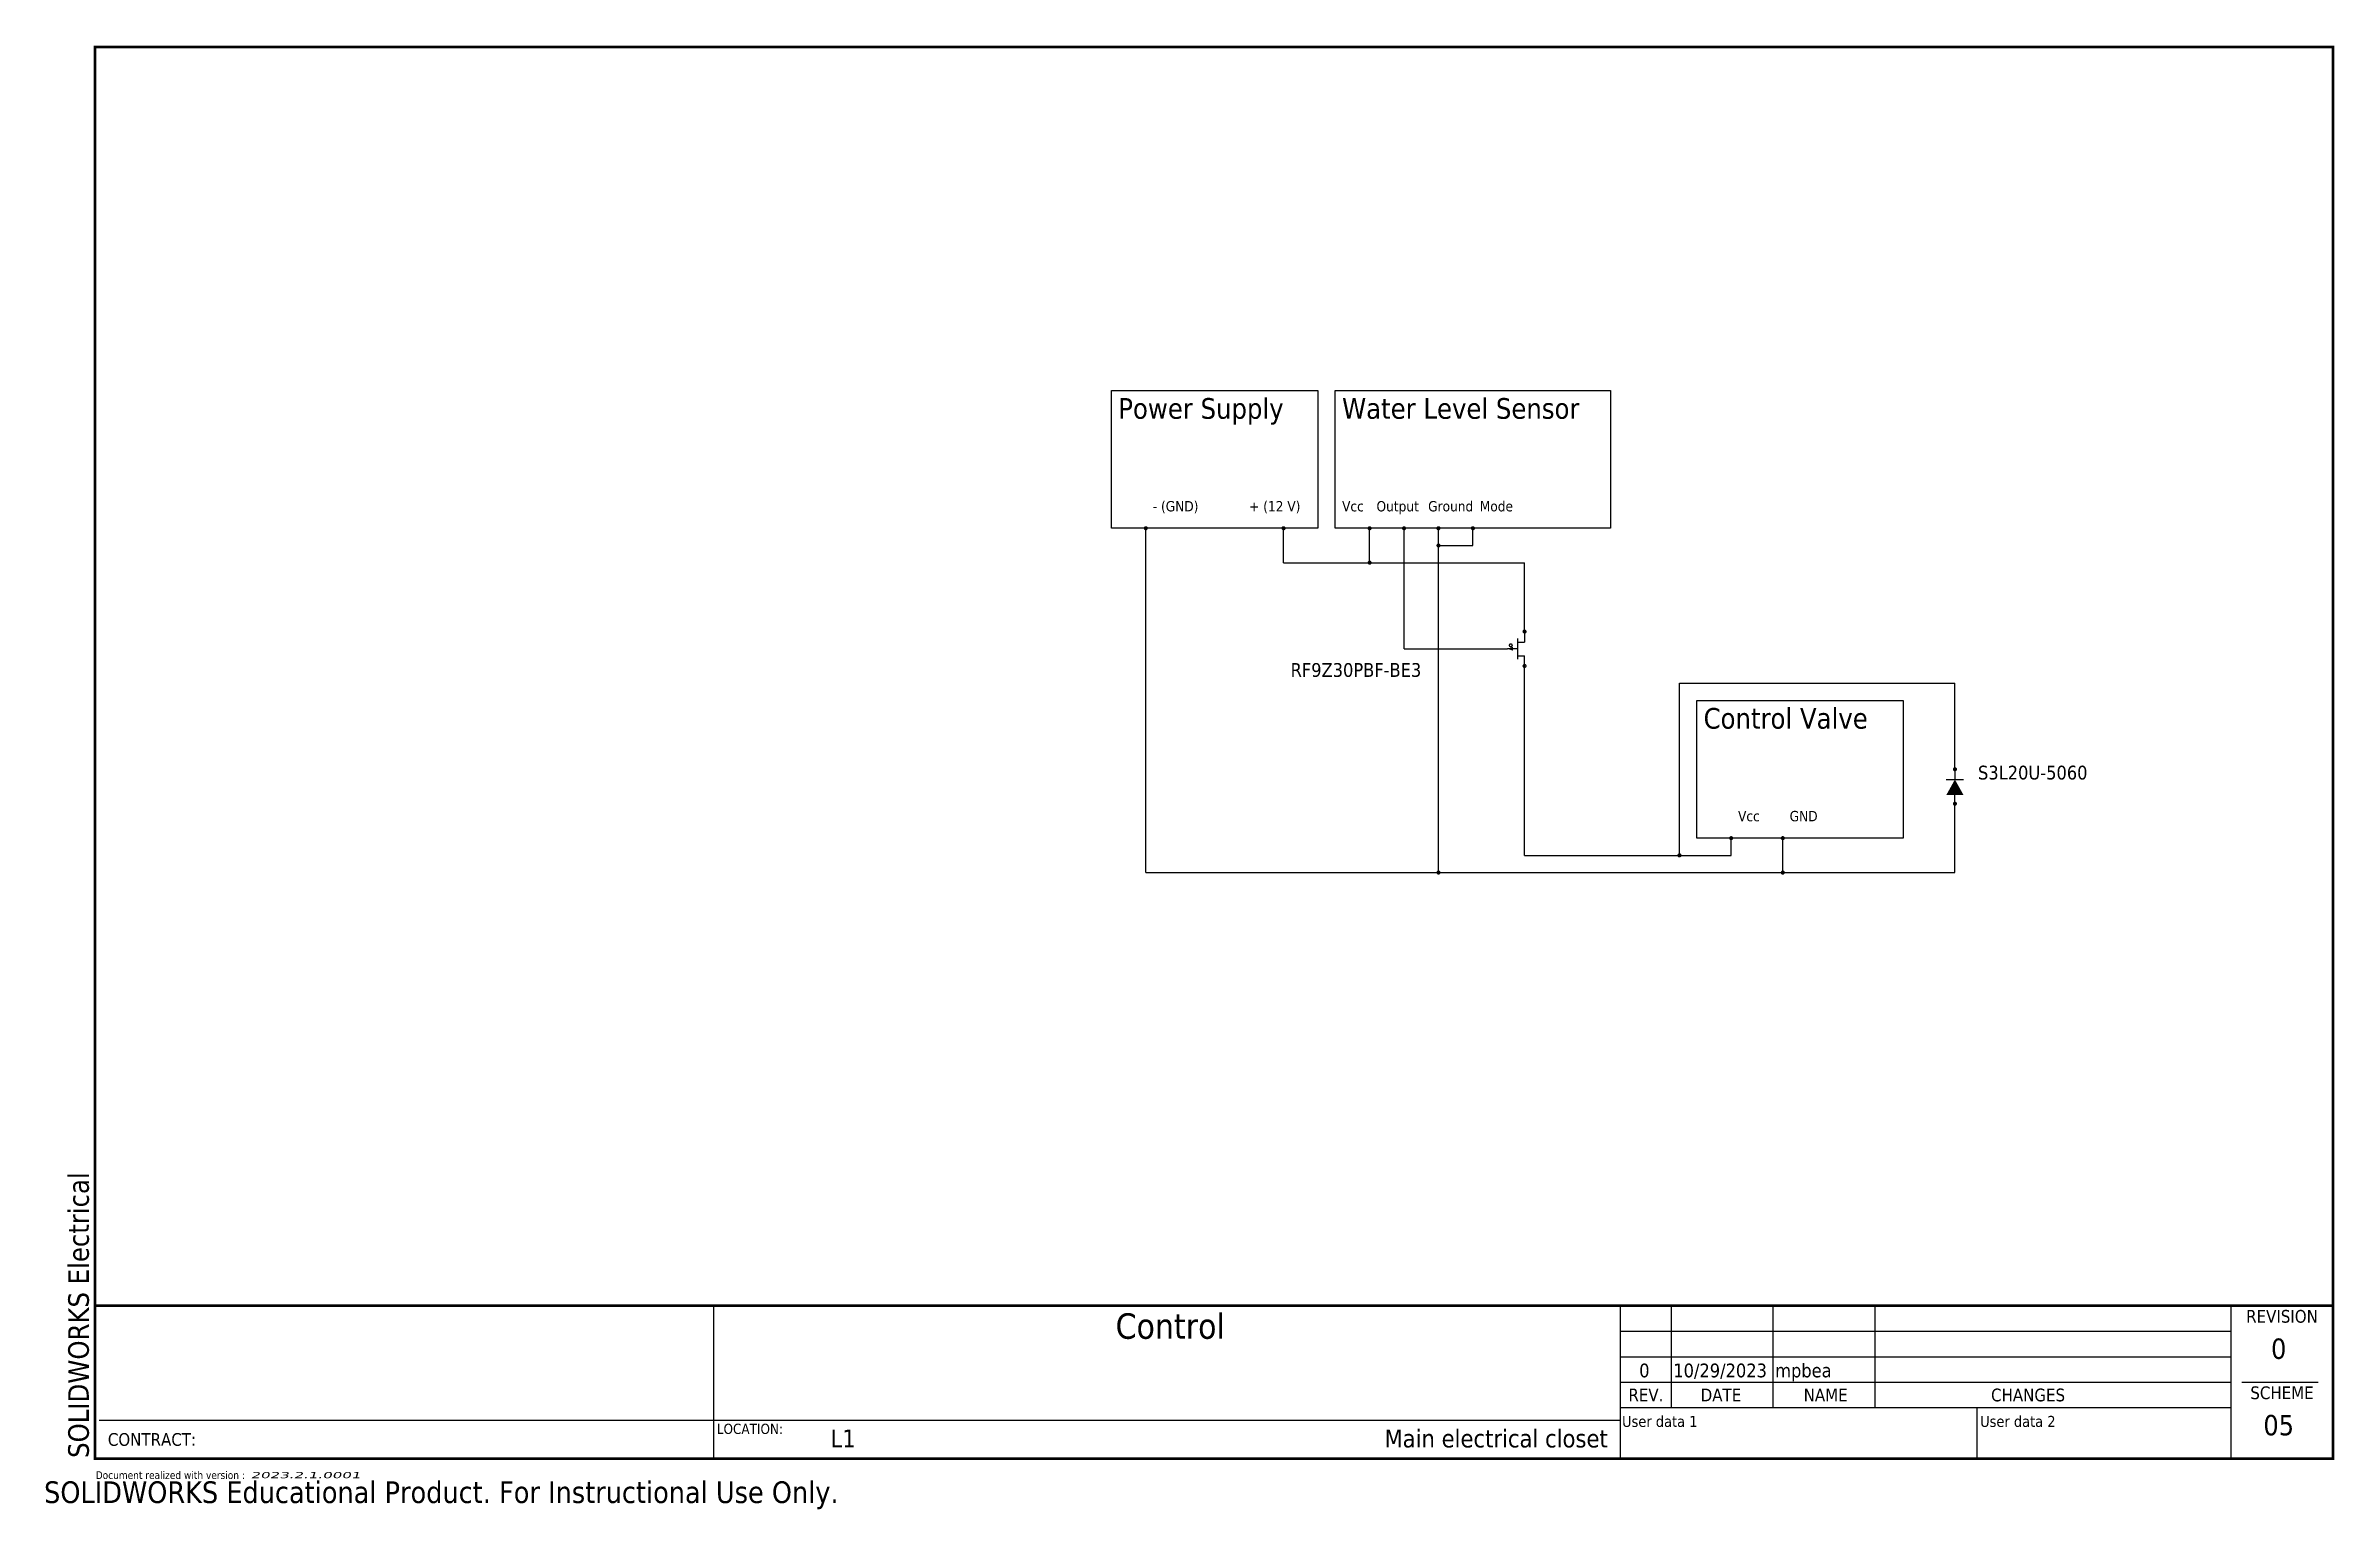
# Model space of a CAD drawing. Header units: inches. Extents: x 0 to 16.6, y 0 to 10.6.
import ezdxf
from ezdxf.enums import TextEntityAlignment as Align
from ezdxf.lldxf.tags import DXFTag

# ---------------------------------------------------------------- set-up
doc = ezdxf.new("R2010")
doc.units = ezdxf.units.IN
doc.header["$LTSCALE"] = 0.5
doc.header["$MEASUREMENT"] = 0
doc.linetypes.add('CONTINU', pattern=[0])
doc.layers.add('TITLEBLOCK', color=7, linetype='Continuous')
doc.styles.add('TAHOMA_STANDARD', font='tahoma.ttf')
doc.styles.add('tr_blackboxpt', font='tahoma.ttf', dxfattribs={"height": 0.075})
tags = doc.linetypes.add('INTERROMPU', pattern=[0.75, 0.5, -0.25]).pattern_tags.tags
tags[6:7] = [DXFTag(74, 4), DXFTag(75, 0), DXFTag(340, '0'), DXFTag(46, 0.0), DXFTag(50, 0.0), DXFTag(44, 0.0), DXFTag(45, 0.0)]
tags[4:5] = [DXFTag(74, 4), DXFTag(75, 0), DXFTag(340, '0'), DXFTag(46, 0.0), DXFTag(50, 0.0), DXFTag(44, 0.0), DXFTag(45, 0.0)]

# ---------------------------------------------------------------- blocks, each defined once
blk = doc.blocks.new('TR_FDP_ANSI_B_EN')
at = {"color": 7}
for p, q in [((4.862, 0.37), (4.862, 1.48)), ((11.446, 0.37), (11.446, 1.48)), ((11.816, 0.74), (11.816, 1.48)), ((12.556, 0.74), (12.556, 1.48)), ((13.296, 0.74), (13.296, 1.48)), ((15.88, 0.37), (15.88, 1.48)), ((11.446, 1.295), (15.88, 1.295)), ((11.446, 1.11), (15.88, 1.11)), ((11.446, 0.925), (15.88, 0.925)), ((15.958, 0.925), (16.513, 0.925)), ((11.446, 0.74), (15.88, 0.74)), ((14.033, 0.74), (14.033, 0.37)), ((11.45, 0.647), (0.4, 0.647))]:
    blk.add_line(p, q, dxfattribs=at)
at = {"color": 7, "const_width": 0.0185}
blk.add_lwpolyline([(0.37, 10.619), (16.62, 10.619), (16.62, 0.37), (0.37, 0.37)], close=True, dxfattribs=at)
blk.add_lwpolyline([(0.37, 1.48), (16.62, 1.48)], dxfattribs=at)
at = {"color": 7, "style": 'TAHOMA_STANDARD'}
for s, p in [('REVISION', (16.25, 1.403)), ('CHANGES', (14.406, 0.832)), ('SCHEME', (16.25, 0.848))]:
    blk.add_text(s, height=0.0925, dxfattribs=at).set_placement(p, align=Align.MIDDLE_CENTER)
for s, p in [('REV.', (11.631, 0.832)), ('DATE', (12.176, 0.832)), ('NAME', (12.936, 0.832))]:
    blk.add_text(s, height=0.0925, dxfattribs=at).set_placement(p, align=Align.MIDDLE)
for s, height, p in [('CONTRACT:', 0.0925, (0.463, 0.509)), ('LOCATION:', 0.074, (4.885, 0.586)), ('Document realized with version :', 0.0555, (0.375, 0.25))]:
    blk.add_text(s, height=height, dxfattribs=at).set_placement(p, align=Align.MIDDLE_LEFT)
blk.add_attdef('#APP_NAME', text='', height=0.15, rotation=90, dxfattribs=at).set_placement((0.25, 0.375), align=Align.MIDDLE_LEFT)
for tag, height, p in [('#PROJECT_DWG_OFFICE', 0.148, (2.822, 1.253)), ('#FOLIO_TZ_0_L1', 0.185, (8.177, 1.24)), ('#PROJECT_DWG_OFFICE_ADDRESS_1', 0.111, (2.822, 1.044)), ('#PROJECT_DWG_OFFICE_ADDRESS_2', 0.111, (2.822, 0.894)), ('#FOLIO_TZ_1_L1', 0.148, (8.18, 0.957)), ('#PROJECT_DWG_OFFICE_ADDRESS_3', 0.111, (2.822, 0.738)), ('#FOLIO_TZ_2_L1', 0.148, (8.177, 0.746))]:
    blk.add_attdef(tag, text='', height=height, dxfattribs=at).set_placement(p, align=Align.CENTER)
for tag, height, p in [('#REV_NO_-0', 0.1, (11.62, 1.38)), ('#REV_NO_-1', 0.1, (11.62, 1.2)), ('#REV_NO', 0.148, (16.226, 1.168)), ('#REV_NO_-2', 0.1, (11.62, 1.01)), ('#FOLIO_TAG', 0.148, (16.226, 0.613))]:
    blk.add_attdef(tag, text='', height=height, dxfattribs=at).set_placement(p, align=Align.MIDDLE_CENTER)
for tag, height, p in [('#REV_CREATED_ON_-0', 0.1, (11.83, 1.38)), ('#REV_CREATED_BY_-0', 0.1, (12.57, 1.38)), ('#REV_NO_-0_TZ_0_L1', 0.1, (13.31, 1.38)), ('#REV_CREATED_ON_-1', 0.1, (11.83, 1.2)), ('#REV_CREATED_BY_-1', 0.1, (12.57, 1.2)), ('#REV_NO_-1_TZ_0_L1', 0.1, (13.31, 1.2)), ('#REV_CREATED_ON_-2', 0.1, (11.83, 1.01)), ('#REV_CREATED_BY_-2', 0.1, (12.57, 1.01)), ('#REV_NO_-2_TZ_0_L1', 0.1, (13.31, 1.01)), ('#FOLIO_LOC_TAG', 0.13, (5.71, 0.516))]:
    blk.add_attdef(tag, text='', height=height, dxfattribs=at).set_placement(p, align=Align.MIDDLE_LEFT)
for tag, p, height in [('##BUNDLE_TX_0_L1', (11.458, 0.6), 0.08), ('##BUNDLE_TX_1_L1', (14.058, 0.6), 0.08), ('#BUNDLE_TX_0', (11.508, 0.45), 0.0925), ('#BUNDLE_TX_1', (14.108, 0.45), 0.0925)]:
    blk.add_attdef(tag, p, '', height=height, dxfattribs=at)
blk.add_attdef('#PROJECT_CONTRACT_NUM', text='', height=0.13, dxfattribs=at).set_placement((1.397, 0.418), align=Align.BOTTOM_LEFT)
blk.add_attdef('#FOLIO_LOC_TZ_0_L1', text='', height=0.13, dxfattribs=at).set_placement((11.354, 0.516), align=Align.MIDDLE_RIGHT)
at = {"color": 7, "style": 'TAHOMA_STANDARD', "oblique": 15, "width": 2.071003}
blk.add_attdef('#ELVER', text='', height=0.0447, dxfattribs=at).set_placement((1.5, 0.25), align=Align.MIDDLE_LEFT)
blk = doc.blocks.new('EW_BB_BlackBox_2')
at = {"lineweight": 20, "style": 'TAHOMA_STANDARD'}
for tag, height, p in [('#TAG', 3, (1, -5)), ('#REF_REF', 2, (1, -8)), ('#COM_TX_0', 2, (1, -11))]:
    blk.add_attdef(tag, text='', height=height, dxfattribs=at).set_placement(p, align=Align.BOTTOM_LEFT)
at = {"linetype": 'CONTINU', "style": 'TAHOMA_STANDARD', "width": 0.75}
blk.add_attdef('#CROSS_REF', text='', height=2, dxfattribs=at).set_placement((1, -14), align=Align.BOTTOM_LEFT)
blk = doc.blocks.new('PFET')
at = {"color": 0, "linetype": 'Continuous'}
for p, q in [((0, 0), (0, -1.52)), ((-1, -2.5), (-2.5, -2.5)), ((-1, -1.02), (-1, -4.02)), ((-1, -1.52), (0, -1.52)), ((-1, -3.52), (0, -3.52)), ((0, -5), (0, -3.52))]:
    blk.add_line(p, q, dxfattribs=at)
blk.add_solid([(-1.69, -2.23), (-1.69, -2.79), (-2.5, -2.5)], dxfattribs=at)
at = {"style": 'TAHOMA_STANDARD'}
blk.add_attdef('#P_TAG_2', text='', height=1.5, dxfattribs=at).set_placement((-2.5, -1.5), align=Align.RIGHT)
blk.add_attdef('#P_TAG_0', (0.5, 0), '', height=1.5, dxfattribs=at)
at = {"linetype": 'CONTINU', "style": 'TAHOMA_STANDARD'}
for tag, p in [('#TAG', (-1.53, -6.57)), ('#TD_3', (-1.53, -9.57))]:
    blk.add_attdef(tag, text='', height=2, dxfattribs=at).set_placement(p, align=Align.RIGHT)
at = {"style": 'TAHOMA_STANDARD'}
blk.add_attdef('#P_TAG_1', text='', height=1.5, dxfattribs=at).set_placement((0.5, -5), align=Align.TOP_LEFT)
at = {"linetype": 'CONTINU', "style": 'TAHOMA_STANDARD', "flags": 1}
for tag, p in [('#COM_TX_0', (-1.53, -12.61)), ('#COM_TX_1', (-1.53, -15.64))]:
    blk.add_attdef(tag, text='', height=2, dxfattribs=at).set_placement(p, align=Align.RIGHT)
blk = doc.blocks.new('DIODE P')
at = {"color": 7, "linetype": 'Continuous'}
for p, q in [((0, 0), (0, -1.49)), ((-1.25, -1.49), (1.25, -1.49)), ((0, -5), (0, -3.74))]:
    blk.add_line(p, q, dxfattribs=at)
for p in [(0, 0), (0, -5)]:
    blk.add_point(p)
blk.add_solid([(-1.25, -3.74), (1.25, -3.74), (0, -1.49)], dxfattribs=at)
at = {"linetype": 'CONTINU', "style": 'TAHOMA_STANDARD'}
for tag, p in [('#TAG', (-5.08, -1.48)), ('#TD_3', (-5.08, -4.48))]:
    blk.add_attdef(tag, text='', height=2, dxfattribs=at).set_placement(p, align=Align.RIGHT)
at = {"color": 7, "style": 'TAHOMA_STANDARD'}
blk.add_attdef('#P_TAG_0', (0.5, 0), '', height=1.5, dxfattribs=at)
at = {"linetype": 'CONTINU', "style": 'TAHOMA_STANDARD', "flags": 1}
for tag, p in [('#COM_TX_0', (-5.08, -7.52)), ('#COM_TX_1', (-5.08, -10.55))]:
    blk.add_attdef(tag, text='', height=2, dxfattribs=at).set_placement(p, align=Align.RIGHT)
at = {"color": 7, "style": 'TAHOMA_STANDARD'}
blk.add_attdef('#P_TAG_1', text='', height=1.5, dxfattribs=at).set_placement((0.5, -5), align=Align.TOP_LEFT)

msp = doc.modelspace()

# ---------------------------------------------------------------- linework, layer by layer
at = {"linetype": 'INTERROMPU'}
for points in [[(7.75, 8.125), (9.25, 8.125), (9.25, 7.125), (7.75, 7.125)], [(9.375, 8.125), (11.375, 8.125), (11.375, 7.125), (9.375, 7.125)], [(12, 5.875), (13.5, 5.875), (13.5, 4.875), (12, 4.875)]]:
    msp.add_lwpolyline(points, close=True, dxfattribs=at)
at = {"color": 12}
for points in [[(8.005, 7.125, 0.02, 0.02, 1), (7.995, 7.125, 0.02, 0.02, 1)], [(9.005, 7.125, 0.02, 0.02, 1), (8.995, 7.125, 0.02, 0.02, 1)], [(9.63, 7.125, 0.02, 0.02, 1), (9.62, 7.125, 0.02, 0.02, 1)], [(9.88, 7.125, 0.02, 0.02, 1), (9.87, 7.125, 0.02, 0.02, 1)], [(10.13, 7.125, 0.02, 0.02, 1), (10.12, 7.125, 0.02, 0.02, 1)], [(10.38, 7.125, 0.02, 0.02, 1), (10.37, 7.125, 0.02, 0.02, 1)], [(10.755, 6.375, 0.02, 0.02, 1), (10.745, 6.375, 0.02, 0.02, 1)], [(10.655, 6.275, 0.02, 0.02, 1), (10.645, 6.275, 0.02, 0.02, 1)], [(10.755, 6.125, 0.02, 0.02, 1), (10.745, 6.125, 0.02, 0.02, 1)], [(13.88, 5.375, 0.02, 0.02, 1), (13.87, 5.375, 0.02, 0.02, 1)], [(13.88, 5.125, 0.02, 0.02, 1), (13.87, 5.125, 0.02, 0.02, 1)], [(12.255, 4.875, 0.02, 0.02, 1), (12.245, 4.875, 0.02, 0.02, 1)], [(12.63, 4.875, 0.02, 0.02, 1), (12.62, 4.875, 0.02, 0.02, 1)]]:
    msp.add_lwpolyline(points, format="xyseb", close=True, dxfattribs=at)
at = {"color": 241, "linetype": 'Continuous'}
for points in [[(8, 4.625), (8, 7.125)], [(9, 6.875), (9, 7.125)], [(9.625, 6.875), (9.625, 7.125)], [(9.875, 6.25), (9.875, 7.125)], [(10.125, 7), (10.125, 7.125)], [(10.125, 7), (10.375, 7)], [(10.125, 4.625), (10.125, 7)], [(10.375, 7), (10.375, 7.125)], [(9, 6.875), (9.625, 6.875)], [(9.625, 6.875), (10.75, 6.875)], [(10.75, 6.375), (10.75, 6.875)], [(9.875, 6.25), (10.625, 6.25)], [(10.75, 4.75), (10.75, 6.125)], [(11.875, 4.75), (11.875, 6)], [(11.875, 6), (13.875, 6)], [(13.875, 5.375), (13.875, 6)], [(13.875, 4.625), (13.875, 5.125)], [(12.25, 4.75), (12.25, 4.875)], [(12.625, 4.625), (12.625, 4.875)], [(10.75, 4.75), (11.875, 4.75)], [(11.875, 4.75), (12.25, 4.75)], [(8, 4.625), (10.125, 4.625)], [(10.125, 4.625), (12.625, 4.625)], [(12.625, 4.625), (13.875, 4.625)]]:
    msp.add_lwpolyline(points, dxfattribs=at)
at = {"color": 221}
for points in [[(10.13, 7, 0.02, 0.02, 1), (10.12, 7, 0.02, 0.02, 1)], [(9.63, 6.875, 0.02, 0.02, 1), (9.62, 6.875, 0.02, 0.02, 1)], [(11.88, 4.75, 0.02, 0.02, 1), (11.87, 4.75, 0.02, 0.02, 1)], [(10.13, 4.625, 0.02, 0.02, 1), (10.12, 4.625, 0.02, 0.02, 1)], [(12.63, 4.625, 0.02, 0.02, 1), (12.62, 4.625, 0.02, 0.02, 1)]]:
    msp.add_lwpolyline(points, format="xyseb", close=True, dxfattribs=at)

# ---------------------------------------------------------------- block references
at = {"xscale": 0.05, "yscale": 0.05, "zscale": 0.05}
for p, values in [((7.75, 8.125), {'#TAG': 'Power Supply'}), ((9.375, 8.125), {'#TAG': 'Water Level Sensor'}), ((12, 5.875), {'#TAG': 'Control Valve'})]:
    msp.add_blockref('EW_BB_BlackBox_2', p, dxfattribs=at).add_auto_attribs(values)
ref = msp.add_blockref('PFET', (10.75, 6.375), dxfattribs=dict(xscale=0.05, yscale=0.05, zscale=0.05))
ref.add_attrib('#TAG', 'RF9Z30PBF-BE3', dxfattribs={"linetype": 'CONTINU', "height": 0.1, "style": 'TAHOMA_STANDARD'}).set_placement((10, 6.046), align=Align.RIGHT)
ref = msp.add_blockref('DIODE P', (13.875, 5.375), dxfattribs=dict(xscale=0.05, yscale=0.05, zscale=0.05))
ref.add_attrib('#TAG', 'S3L20U-5060 ', dxfattribs={"linetype": 'CONTINU', "height": 0.1, "style": 'TAHOMA_STANDARD'}).set_placement((14.875, 5.301), align=Align.RIGHT)
at = {"layer": 'TITLEBLOCK'}
msp.add_blockref('TR_FDP_ANSI_B_EN', (0, 0), dxfattribs=at).add_auto_attribs({'#FOLIO_TAG': '05', '#FOLIO_LOC_TAG': 'L1', '#FOLIO_LOC_TZ_0_L1': 'Main electrical closet', '#FOLIO_TZ_0_L1': 'Control', '#REV_NO': '0', '#ELVER': '2023.2.1.0001', '##BUNDLE_TX_0_L1': 'User data 1', '##BUNDLE_TX_1_L1': 'User data 2', '#REV_NO_-2': '0', '#REV_CREATED_BY_-2': 'mpbea', '#REV_CREATED_ON_-2': '10/29/2023', '#APP_NAME': 'SOLIDWORKS Electrical'})

# ---------------------------------------------------------------- texts
at = {"style": 'tr_blackboxpt'}
for s, p in [('- (GND)', (8.05, 7.225)), ('+ (12 V)', (8.75, 7.225)), ('Vcc', (9.425, 7.225)), ('Output', (9.675, 7.225)), ('Ground', (10.05, 7.225)), ('Mode', (10.425, 7.225)), ('Vcc', (12.3, 4.975)), ('GND', (12.675, 4.975))]:
    msp.add_text(s, height=0.075, dxfattribs=at).set_placement(p, align=Align.BOTTOM_LEFT)
at = {"color": 1, "true_color": 0xff0000, "style": 'TAHOMA_STANDARD'}
msp.add_text('SOLIDWORKS Educational Product. For Instructional Use Only.', height=0.15748, dxfattribs=at).set_placement((0, 0), align=Align.BOTTOM_LEFT)

doc.saveas('drawing.dxf')
